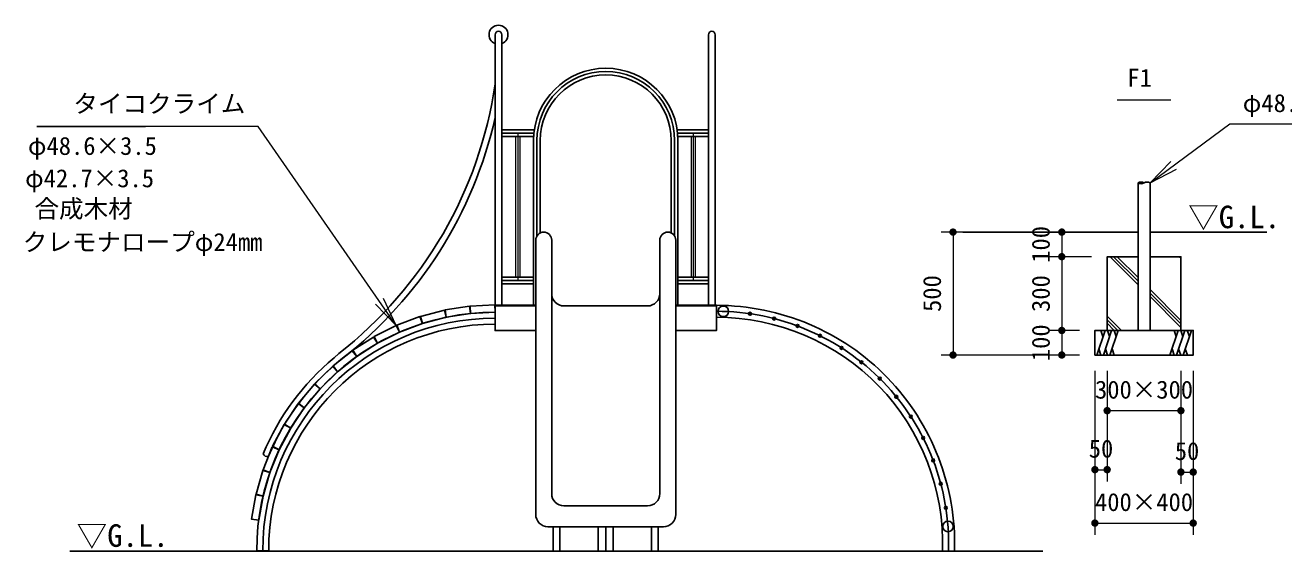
# Model space of a CAD drawing. Units: millimetres at full size, sheet at 1:40. Extents: x 600 to 16200, y 600 to 11280.
# Drawn here: x 6268 to 11389, y 3103 to 5245 of the extents above; entities that cross this region are included whole.
import ezdxf
from ezdxf.enums import TextEntityAlignment as Align

# ---------------------------------------------------------------- set-up
doc = ezdxf.new("R2010")
doc.units = ezdxf.units.MM
doc.header["$LTSCALE"] = 40
for name, color, linetype, lineweight in [('D-STR', 1, 'Continuous', 25), ('D-STR-DIM\u3000寸法線、寸法値', 7, 'Continuous', 13), ('D-STR-HTXT\u3000旗上げ', 7, 'Continuous', 13), ('D-STR-TXT\u3000文字列', 7, 'Continuous', 13), ('D-STR\u3000構造物外形線', 1, 'Continuous', 25)]:
    doc.layers.add(name, color=color, linetype=linetype, lineweight=lineweight)
doc.styles.add('ＭＳ ゴシック', font='')
doc.styles.get('ＭＳ ゴシック').set_extended_font_data('MS Gothic')

# ---------------------------------------------------------------- blocks, each defined once
blk = doc.blocks.new('filled_dot')
at = {"color": 0, "linetype": 'Continuous', "lineweight": -2, "const_width": 1.25}
blk.add_lwpolyline([(-0.625, 0, 1), (0.625, 0, 1)], format="xyb", close=True, dxfattribs=at)
blk = doc.blocks.new('open_arrow')
at = {"color": 0, "linetype": 'Continuous', "lineweight": -2}
blk.add_lwpolyline([(7.5, 1.25), (0, 0), (7.5, -1.25)], dxfattribs=at)

msp = doc.modelspace()

# ---------------------------------------------------------------- linework, layer by layer
at = {"layer": 'D-STR', "lineweight": 13}
for p, q in [((8263.31, 4792.48), (8263.31, 4219.68)), ((8271.96, 4806.08), (8271.96, 4206.08)), ((8280.61, 4792.48), (8280.61, 4219.68)), ((8977.21, 4792.48), (8977.21, 4219.68)), ((8985.86, 4806.08), (8985.86, 4206.08)), ((8994.51, 4792.48), (8994.51, 4219.68))]:
    msp.add_line(p, q, dxfattribs=at)
at = {"layer": 'D-STR-DIM\u3000寸法線、寸法値'}
for p, q in [((10731.94, 4403.18), (9995.04, 4403.18)), ((10043.04, 4403.18), (10043.04, 3903.18)), ((10731.94, 4403.18), (10437.62, 4403.18)), ((10485.62, 4403.18), (10485.62, 4303.18)), ((10606.24, 4303.18), (10437.62, 4303.18)), ((10606.24, 4303.18), (10437.62, 4303.18)), ((10485.62, 4303.18), (10485.62, 4003.18)), ((10556.24, 4003.18), (10437.62, 4003.18)), ((10557.73, 4003.18), (10437.62, 4003.18)), ((10485.62, 4003.18), (10485.62, 3903.18)), ((10556.24, 3903.18), (9995.04, 3903.18)), ((10557.73, 3903.18), (10437.62, 3903.18)), ((10620.24, 3839.18), (10620.24, 3388.96)), ((10620.24, 3839.18), (10620.24, 3171.75)), ((10670.24, 3839.18), (10670.24, 3629.01)), ((10670.24, 3839.18), (10670.24, 3388.96)), ((10970.24, 3839.18), (10970.24, 3629.01)), ((10970.24, 3839.18), (10970.24, 3379.24)), ((11020.24, 3839.18), (11020.24, 3379.24)), ((11020.24, 3839.18), (11020.24, 3171.75)), ((10670.24, 3677.01), (10970.24, 3677.01)), ((10620.24, 3436.96), (10670.24, 3436.96)), ((10970.24, 3427.24), (11020.24, 3427.24)), ((10620.24, 3219.75), (11020.24, 3219.75))]:
    msp.add_line(p, q, dxfattribs=at)
at = {"layer": 'D-STR-HTXT\u3000旗上げ'}
for points in [[(7777.74, 4022.81), (7215.26, 4832.93), (7199.26, 4832.93), (6315.51, 4832.93), (6757.39, 4832.93)], [(10844.54, 4603.18), (11169.95, 4843.95), (11185.95, 4843.95), (11787.23, 4843.95), (11630.11, 4843.95)]]:
    msp.add_lwpolyline(points, dxfattribs=at)
at = {"layer": 'D-STR-TXT\u3000文字列'}
msp.add_line((10711.17, 4941.65), (10929.3, 4941.65), dxfattribs=at)
at = {"layer": 'D-STR\u3000構造物外形線'}
for p, q in [((8180.16, 5206.08), (8180.16, 4106.08)), ((8207.36, 5206.08), (8207.36, 4106.08)), ((9047.96, 5206.08), (9047.96, 4106.08)), ((9075.16, 5206.08), (9075.16, 4106.08)), ((8207.36, 4819.68), (8339.82, 4819.68)), ((9047.96, 4819.68), (8920.51, 4819.68)), ((8207.36, 4806.08), (8336.56, 4806.08)), ((8207.36, 4792.48), (8336.56, 4792.48)), ((8336.56, 4102.88), (8336.56, 4776.08)), ((8350.16, 4387.7), (8350.16, 4776.08)), ((8363.76, 4399.76), (8363.76, 4776.08)), ((8896.56, 4399.76), (8896.56, 4776.08)), ((8910.16, 4387.7), (8910.16, 4776.08)), ((9047.96, 4806.08), (8923.76, 4806.08)), ((9047.96, 4792.48), (8923.76, 4792.48)), ((8923.76, 4102.88), (8923.76, 4776.08)), ((10795.94, 4603.18), (10795.94, 4003.18)), ((10844.54, 4603.18), (10844.54, 4003.18)), ((8345.16, 4370.38), (8345.16, 3254.81)), ((8410.16, 4370.38), (8410.16, 3339.8)), ((8850.16, 4370.38), (8850.16, 3339.8)), ((8915.16, 4370.38), (8915.16, 3254.81)), ((10083.13, 4403.18), (10795.94, 4403.18)), ((10844.54, 4403.18), (11320.24, 4403.18)), ((10795.94, 4189.31), (10682.06, 4303.18)), ((10795.94, 4203.81), (10696.56, 4303.18)), ((10795.94, 4218.31), (10711.06, 4303.18)), ((10970.24, 4297.85), (10964.91, 4303.18)), ((8207.36, 4219.68), (8336.56, 4219.68)), ((8207.36, 4206.08), (8336.56, 4206.08)), ((9047.96, 4219.68), (8923.76, 4219.68)), ((9047.96, 4206.08), (8923.76, 4206.08)), ((8207.36, 4192.48), (8336.56, 4192.48)), ((9047.96, 4192.48), (8923.76, 4192.48)), ((10970.24, 4044.01), (10844.54, 4169.71)), ((10970.24, 4029.51), (10844.54, 4155.21)), ((8330.16, 4102.88), (8345.16, 4102.88)), ((8460.16, 4102.88), (8800.16, 4102.88)), ((8930.16, 4102.88), (8915.16, 4102.88)), ((10970.24, 4015.01), (10844.54, 4140.71)), ((10728.22, 4003.18), (10670.24, 4061.17)), ((10713.72, 4003.18), (10670.24, 4046.67)), ((10627.79, 3903.18), (10661.5, 4003.18)), ((10653.04, 3978.08), (10644.58, 4003.18)), ((10654.77, 3903.18), (10688.48, 4003.18)), ((10699.22, 4003.18), (10670.24, 4032.17)), ((10680.01, 3978.08), (10671.55, 4003.18)), ((10681.74, 3903.18), (10715.45, 4003.18)), ((10706.99, 3978.08), (10698.52, 4003.18)), ((10925.68, 3903.18), (10959.39, 4003.18)), ((10950.93, 3978.08), (10942.46, 4003.18)), ((10952.65, 3903.18), (10986.36, 4003.18)), ((10977.9, 3978.08), (10969.44, 4003.18)), ((10979.63, 3903.18), (11013.34, 4003.18)), ((11004.87, 3978.08), (10996.41, 4003.18)), ((7524.48, 3892.19), (7544.24, 3909.56)), ((10636.26, 3928.29), (10644.72, 3903.18)), ((10663.23, 3928.29), (10671.69, 3903.18)), ((10690.2, 3928.29), (10698.67, 3903.18)), ((10934.14, 3928.29), (10942.61, 3903.18)), ((10961.12, 3928.29), (10969.58, 3903.18)), ((10988.09, 3928.29), (10996.55, 3903.18)), ((8345.16, 3677.47), (8345.16, 3644.97)), ((8915.16, 3677.47), (8915.16, 3644.97)), ((8460.16, 3289.8), (8800.16, 3289.8)), ((8395.16, 3204.81), (8865.16, 3204.81)), ((8416.56, 3204.81), (8416.56, 3102.88)), ((8443.76, 3204.81), (8443.76, 3102.88)), ((8599.91, 3204.81), (8599.91, 3106.08)), ((8630.16, 3204.81), (8630.16, 3106.08)), ((8660.41, 3204.81), (8660.41, 3106.08)), ((8816.56, 3204.81), (8816.56, 3102.88)), ((8843.76, 3204.81), (8843.76, 3102.88)), ((6449.04, 3106.08), (10408.01, 3106.08)), ((7210.16, 3107.38), (7258.76, 3107.38))]:
    msp.add_line(p, q, dxfattribs=at)
for points in [[(10795.94, 4303.18), (10670.24, 4303.18), (10670.24, 4003.18), (10970.24, 4003.18), (10970.24, 4303.18), (10844.54, 4303.18)], [(8345.16, 4106.08), (8180.16, 4106.08), (8180.16, 4102.88), (8345.16, 4102.88)], [(8345.16, 4102.88), (8180.16, 4102.88), (8180.16, 4002.88), (8345.16, 4002.88)], [(8915.16, 4102.88), (9080.16, 4102.88), (9080.16, 4106.08), (8915.16, 4106.08)], [(8915.16, 4002.88), (9080.16, 4002.88), (9080.16, 4102.88), (8915.16, 4102.88)]]:
    msp.add_lwpolyline(points, dxfattribs=at)
for points in [[(7981.42, 4056.87), (8080.22, 4072.26), (8075.61, 4101.9), (7976.8, 4086.51)], [(8080.29, 4072.41), (8180.16, 4077.42), (8178.66, 4107.38), (8078.79, 4102.38)], [(7791.19, 3995.96), (7884.74, 4031.3), (7874.14, 4059.36), (7780.59, 4024.02)], [(7884.74, 4031.28), (7981.42, 4056.87), (7973.74, 4085.87), (7877.07, 4060.29)], [(7701.78, 3951.18), (7791.18, 3995.99), (7777.74, 4022.81), (7688.34, 3978)], [(10620.24, 3903.18), (11020.24, 3903.18), (11020.24, 4003.18), (10620.24, 4003.18)], [(7617.45, 3897.44), (7701.79, 3951.17), (7685.67, 3976.47), (7601.33, 3922.74)], [(7539.09, 3835.3), (7617.47, 3897.4), (7598.84, 3920.92), (7520.46, 3858.82)], [(7467.57, 3765.41), (7539.07, 3835.32), (7518.1, 3856.77), (7446.6, 3786.86)], [(7403.55, 3688.6), (7467.53, 3765.45), (7444.47, 3784.65), (7380.5, 3707.79)], [(7348.24, 3605.67), (7403.68, 3688.9), (7378.72, 3705.53), (7323.27, 3622.31)], [(7301.08, 3517.85), (7348.16, 3606.08), (7321.69, 3620.2), (7274.61, 3531.98)], [(7263.8, 3425.4), (7300.98, 3518.23), (7273.13, 3529.38), (7235.95, 3436.55)], [(7236.07, 3329.32), (7263.78, 3425.41), (7234.95, 3433.72), (7207.25, 3337.63)], [(7218.13, 3230.96), (7235.91, 3329.37), (7206.38, 3334.7), (7188.61, 3236.3)]]:
    msp.add_lwpolyline(points, close=True, dxfattribs=at)
for centre, radius in [((9108.51, 4080.88), 21.35), ((9217.09, 4071.11), 6), ((9315.13, 4051.4), 6), ((9410.54, 4021.45), 6), ((9502.25, 3981.58), 6), ((9589.23, 3932.24), 6), ((9670.51, 3873.99), 6), ((9745.18, 3807.48), 6), ((9812.41, 3733.44), 6), ((9871.43, 3652.72), 6), ((9921.6, 3566.21), 6), ((9962.34, 3474.89), 6), ((9993.2, 3379.77), 6), ((10013.84, 3281.93), 6), ((10022.57, 3206.08), 21.35)]:
    msp.add_circle(centre, radius, dxfattribs=at)
for centre, radius, start, end in [((8193.76, 5206.08), 38.6, 290.62997, 249.37003), ((8193.76, 5206.08), 13.6, 0, 180), ((9061.56, 5206.08), 13.6, 0, 180), ((8630.16, 4776.08), 293.6, 0, 180), ((8630.16, 4776.08), 280, 0, 180), ((8630.16, 4776.08), 266.4, 0, 180), ((6494.46, 5251.05), 1703.42, 308.04487, 351.72894), ((6494.46, 5251.05), 1728.42, 308.04487, 347.23511), ((10808.09, 4582.14), 24.3, 60, 120), ((10808.09, 4624.23), 24.3, 240, 300), ((10832.39, 4582.14), 24.3, 60, 120), ((8377.66, 4370.38), 32.5, 0, 180), ((8882.66, 4370.38), 32.5, 0, 180), ((8460.16, 4152.88), 50, 180, 270), ((8800.16, 4152.88), 50, 270, 0), ((9080.16, 3136.08), 969.3, 358.2264, 90), ((8180.16, 3107.38), 970, 90, 180), ((8180.16, 3107.38), 945.7, 90, 180), ((9080.16, 3136.08), 945, 358.18078, 90), ((9080.16, 3136.08), 920.7, 358.13275, 90), ((8180.16, 3107.38), 921.4, 90, 180), ((8181.94, 3105.15), 1025.51, 129.87407, 157.27617), ((8181.94, 3105.15), 1001.51, 128.41502, 157.27617), ((7253.54, 3509.51), 19.33, 205.12821, 282.13912), ((8460.16, 3339.8), 50, 180, 270), ((8800.16, 3339.8), 50, 270, 0), ((8395.16, 3254.81), 50, 180, 270), ((8865.16, 3254.81), 50, 270, 0)]:
    msp.add_arc(centre, radius, start, end, dxfattribs=at)

# ---------------------------------------------------------------- block references
at = {"layer": 'D-STR-DIM\u3000寸法線、寸法値', "xscale": 12, "yscale": 12}
for p, rotation in [((10043.04, 4403.18), 270), ((10485.62, 4403.18), 270), ((10485.62, 4303.18), 90), ((10485.62, 4303.18), 270), ((10485.62, 4003.18), 90), ((10485.62, 4003.18), 270), ((10043.04, 3903.18), 90), ((10485.62, 3903.18), 90), ((10970.24, 3677.01), 180), ((10670.24, 3436.96), 180), ((11020.24, 3427.24), 180), ((11020.24, 3219.75), 180)]:
    msp.add_blockref('filled_dot', p, dxfattribs=dict(at, rotation=rotation))
for p in [(10670.24, 3677.01), (10620.24, 3436.96), (10970.24, 3427.24), (10620.24, 3219.75)]:
    msp.add_blockref('filled_dot', p, dxfattribs=at)
at = {"layer": 'D-STR-HTXT\u3000旗上げ', "xscale": 16, "yscale": 16}
for p, rotation in [((10844.54, 4603.18), 36.5), ((7777.74, 4022.81), 124.8)]:
    msp.add_blockref('open_arrow', p, dxfattribs=dict(at, rotation=rotation))

# ---------------------------------------------------------------- texts
at = {"layer": 'D-STR-DIM\u3000寸法線、寸法値', "style": 'ＭＳ ゴシック'}
for s, p in [('100', (10400.11, 4353.18)), ('500', (9957.53, 4153.18)), ('300', (10400.11, 4153.18)), ('100', (10400.11, 3953.18))]:
    msp.add_text(s, height=73.31, rotation=90, dxfattribs=at).set_placement(p, align=Align.MIDDLE_CENTER)
for s, p in [('300×300', (10820.24, 3762.52)), ('50', (10645.24, 3522.47)), ('50', (10995.24, 3512.75)), ('400×400', (10820.24, 3305.26))]:
    msp.add_text(s, height=73.31, dxfattribs=at).set_placement(p, align=Align.MIDDLE_CENTER)
at = {"layer": 'D-STR-HTXT\u3000旗上げ', "style": 'ＭＳ ゴシック'}
msp.add_text('タイコクライム', height=73.31, dxfattribs=at).set_placement((7163.75, 4925.54), align=Align.MIDDLE_RIGHT)
for s, p in [('φ48.6×3.5', (11221.79, 4869.37)), ('φ48.6×3.5', (6278.96, 4695.15)), ('φ42.7×3.5', (6267.62, 4563.49)), ('合成木材', (6305.69, 4439.82)), ('クレモナロープφ24mm', (6258.04, 4304.26))]:
    msp.add_text(s, height=73.31, dxfattribs=at).set_placement(p, align=Align.BOTTOM_LEFT)
at = {"layer": 'D-STR-TXT\u3000文字列', "style": 'ＭＳ ゴシック'}
msp.add_text('F1', height=73.31, dxfattribs=at).set_placement((10752.27, 4972.06), align=Align.BOTTOM_LEFT)
for p in [(10999.38, 4510.61), (6476.78, 3214.79)]:
    msp.add_text('▽G.L.', height=91.64, dxfattribs=at).set_placement(p, align=Align.TOP_LEFT)

doc.saveas('drawing.dxf')
